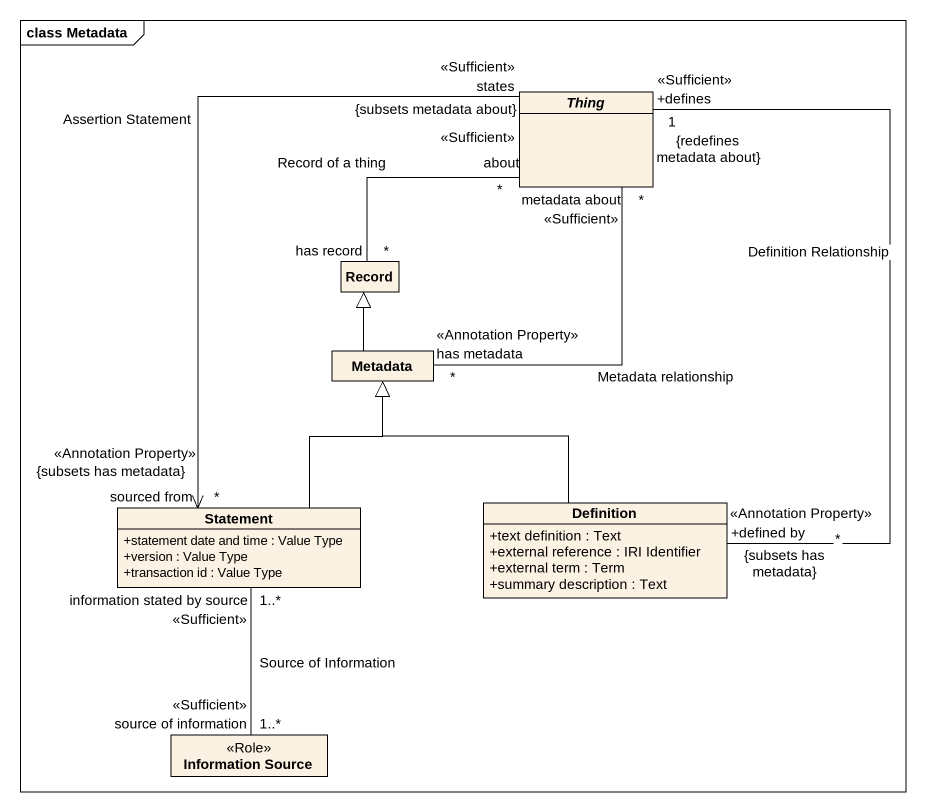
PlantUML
@startuml
mainframe class Metadata
hide circle
hide empty members
skinparam classAttributeIconSize 0
abstract class Thing
class "Record" as Record_
class Metadata
class Statement {
  +statement date and time : Value Type
  +version : Value Type
  +transaction id : Value Type
}
class Definition {
  +text definition : Text
  +external reference : IRI Identifier
  +external term : Term
  +summary description : Text
}
class "Information Source" as Information_Source <<Role>>
Thing "states\n<<Sufficient>>\n{subsets metadata about}" --> "sourced from\n*\n{subsets has metadata}\n<<Annotation Property>>" Statement : Assertion Statement
Record_ "has record\n*" -up- "about\n*\n<<Sufficient>>" Thing : Record of a thing
Metadata "has metadata\n*\n<<Annotation Property>>" -up- "metadata about\n*\n<<Sufficient>>" Thing : Metadata relationship
Metadata -up-|> Record_
Statement -up-|> Metadata
Definition "+defined by\n<<Annotation Property>>\n*\n{subsets has metadata}" -up- "+defines\n1\n{redefines metadata about}\n<<Sufficient>>" Thing : Definition Relationship
Definition -up-|> Metadata
Information_Source "source of information\n1..*\n<<Sufficient>>" -up- "information stated by source\n1..*\n<<Sufficient>>" Statement : Source of Information
@enduml
